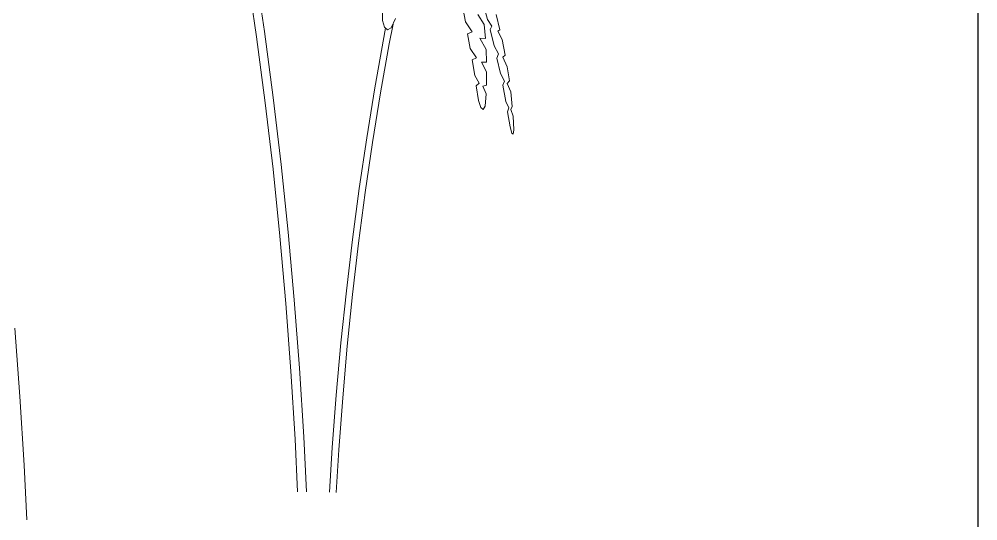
# Model space of a CAD drawing. Header units: inches. Extents: x 4 to 844, y 19 to 530.
# Drawn here: x 529.55 to 551.69, y 221.7 to 233.29 of the extents above; entities that cross this region are included whole.
import ezdxf

# ---------------------------------------------------------------- set-up
doc = ezdxf.new("R2010")
doc.units = ezdxf.units.IN
doc.header["$MEASUREMENT"] = 0
doc.layers.add('HH9B', color=103, linetype='Continuous')

msp = doc.modelspace()

# ---------------------------------------------------------------- linework, layer by layer
at = {"color": 240, "true_color": 0xed1f24}
msp.add_line((551.68661, 282.43805), (551.68661, 181.9431), dxfattribs=at)
at = {"layer": 'HH9B', "lineweight": 0}
for p, q in [((535.20969, 233.00998), (534.98379, 234.52574)), ((534.80923, 234.38474), (535.03, 232.88073)), ((539.7842, 233.58965), (539.85351, 233.22932)), ((540.2668, 233.6484), (540.36692, 233.28415)), ((537.93591, 233.26065), (537.94104, 233.5544)), ((540.14358, 233.39774), (540.28991, 233.16665)), ((540.56715, 233.39774), (540.65186, 233.04523)), ((537.93591, 233.26065), (537.98212, 233.1079)), ((538.09507, 232.72407), (538.18235, 233.1784)), ((538.23882, 233.30374), (538.14128, 233.08832)), ((540.01266, 233.00215), (539.85351, 233.22932)), ((540.28991, 233.16665), (540.31814, 232.84157)), ((540.36692, 233.28415), (540.46447, 233.12749)), ((540.42339, 233.05307), (540.46447, 233.12749)), ((535.41249, 231.47857), (535.20969, 233.00998)), ((538.00779, 233.08048), (537.76135, 231.70573)), ((537.98212, 233.1079), (538.05656, 233.04523)), ((538.14128, 233.08832), (538.05656, 233.04523)), ((540.01266, 233.00215), (539.90228, 232.95515)), ((539.90228, 232.95515), (539.96646, 232.6144)), ((540.51838, 232.67315), (540.42339, 233.05307)), ((540.65186, 233.04523), (540.60052, 233.01782)), ((540.60052, 233.01782), (540.7032, 232.82198)), ((535.03, 232.88073), (535.23023, 231.35715)), ((537.89484, 231.59215), (538.09507, 232.72407)), ((540.31814, 232.84157), (540.18979, 232.85332)), ((540.18979, 232.85332), (540.33355, 232.59482)), ((540.7032, 232.82198), (540.77251, 232.46165)), ((539.96646, 232.6144), (540.10765, 232.39898)), ((540.33355, 232.59482), (540.34125, 232.30107)), ((540.51838, 232.67315), (540.62106, 232.49298)), ((540.58255, 232.38723), (540.62106, 232.49298)), ((540.77251, 232.46165), (540.72117, 232.41073)), ((540.0101, 232.3559), (540.10765, 232.39898)), ((540.07171, 231.99165), (540.0101, 232.3559)), ((540.34125, 232.30107), (540.22316, 232.30107)), ((540.22316, 232.30107), (540.34382, 232.07782)), ((540.66213, 232.03473), (540.58255, 232.38723)), ((540.72117, 232.41073), (540.81872, 232.1914)), ((540.34382, 232.07782), (540.33868, 231.7684)), ((540.66213, 232.03473), (540.75455, 231.8624)), ((540.81872, 232.1914), (540.8675, 231.86632)), ((540.17182, 231.81148), (540.07171, 231.99165)), ((540.10508, 231.74882), (540.17182, 231.81148)), ((540.71604, 231.7684), (540.75455, 231.8624)), ((540.8675, 231.86632), (540.81872, 231.80757)), ((540.81872, 231.80757), (540.8983, 231.61565)), ((537.76135, 231.70573), (537.57395, 230.55423)), ((537.71001, 230.44456), (537.89484, 231.59215)), ((540.15642, 231.41198), (540.10508, 231.74882)), ((540.33868, 231.7684), (540.25397, 231.7449)), ((540.25397, 231.7449), (540.33098, 231.56473)), ((540.78792, 231.3924), (540.71604, 231.7684)), ((540.8983, 231.61565), (540.93424, 231.27098)), ((535.23023, 231.35715), (535.40992, 229.82573)), ((535.59475, 229.93148), (535.41249, 231.47857)), ((540.21033, 231.2514), (540.15642, 231.41198)), ((540.33098, 231.56473), (540.31044, 231.28273)), ((540.78792, 231.3924), (540.85466, 231.24357)), ((540.21033, 231.2514), (540.2668, 231.2044)), ((540.2668, 231.2044), (540.31044, 231.28273)), ((540.82899, 231.14957), (540.85466, 231.24357)), ((540.88547, 230.8049), (540.82899, 231.14957)), ((540.93424, 231.27098), (540.8983, 231.2044)), ((540.8983, 231.2044), (540.95221, 231.04773)), ((540.95221, 231.04773), (540.96761, 230.7344)), ((540.88547, 230.8049), (540.92397, 230.65606)), ((540.96761, 230.7344), (540.95478, 230.63256)), ((537.57395, 230.55423), (537.40196, 229.38315)), ((540.92397, 230.65606), (540.95478, 230.63256)), ((537.54058, 229.28523), (537.71001, 230.44456)), ((535.40992, 229.82573), (535.56908, 228.27865)), ((535.75904, 228.37265), (535.59475, 229.93148)), ((537.40196, 229.38315), (537.24537, 228.20423)), ((537.38656, 228.11414), (537.54058, 229.28523)), ((535.56908, 228.27865), (535.70513, 226.72373)), ((535.90023, 226.80598), (535.75904, 228.37265)), ((537.24537, 228.20423), (537.10418, 227.01356)), ((537.24794, 226.93131), (537.38656, 228.11414)), ((537.10418, 227.01356), (536.9784, 225.81506)), ((537.12472, 225.74064), (537.24794, 226.93131)), ((535.70513, 226.72373), (535.82322, 225.15706)), ((536.01831, 225.22756), (535.90023, 226.80598)), ((529.56233, 224.5745), (529.44424, 226.15291)), ((536.9784, 225.81506), (536.87058, 224.60872)), ((537.01947, 224.54214), (537.12472, 225.74064)), ((535.82322, 225.15706), (535.9182, 223.58647)), ((536.11843, 223.64131), (536.01831, 225.22756)), ((529.66244, 222.98824), (529.56233, 224.5745)), ((536.87058, 224.60872), (536.77817, 223.39456)), ((536.92962, 223.33972), (537.01947, 224.54214)), ((536.17969, 222.37638), (536.11843, 223.64131)), ((535.9182, 223.58647), (535.97537, 222.37421)), ((536.77817, 223.39456), (536.71323, 222.36421)), ((536.8691, 222.35578), (536.92962, 223.33972)), ((529.7237, 221.72332), (529.66244, 222.98824))]:
    msp.add_line(p, q, dxfattribs=at)

doc.saveas('drawing.dxf')
